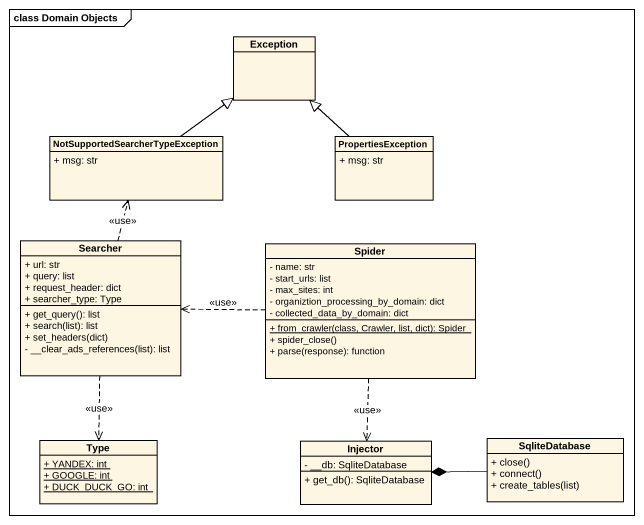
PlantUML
@startuml
mainframe class Domain Objects
hide circle
hide empty members
skinparam classAttributeIconSize 0
class "Exception" as Exception_
class "NotSupportedSearcherTypeException" as NotSupportedSearcherTypeExce {
  + msg: str
}
class PropertiesException {
  + msg: str
}
class Searcher {
  + url: str
  + query: list
  + request_header: dict
  + searcher_type: Type
  + get_query(): list
  + search(list): list
  + set_headers(dict)
  - __clear_ads_references(list): list
}
class Spider {
  - name: str
  - start_urls: list
  - max_sites: int
  - organiztion_processing_by_domain: dict
  - collected_data_by_domain: dict
  {static} + from_crawler(class, Crawler, list, dict): Spider
  + spider_close()
  + parse(response): function
}
class Type {
  {static} + YANDEX: int
  {static} + GOOGLE: int
  {static} + DUCK_DUCK_GO: int
}
class SqliteDatabase {
  + close()
  + connect()
  + create_tables(list)
}
class Injector {
  - __db: SqliteDatabase
  + get_db(): SqliteDatabase
}
NotSupportedSearcherTypeExce -up-|> Exception_
PropertiesException -up-|> Exception_
Searcher .up.> NotSupportedSearcherTypeExce : <<use>>
Searcher ..> Type : <<use>>
Spider .left.> Searcher : <<use>>
Spider ..> Injector : <<use>>
SqliteDatabase -left-* Injector
@enduml
